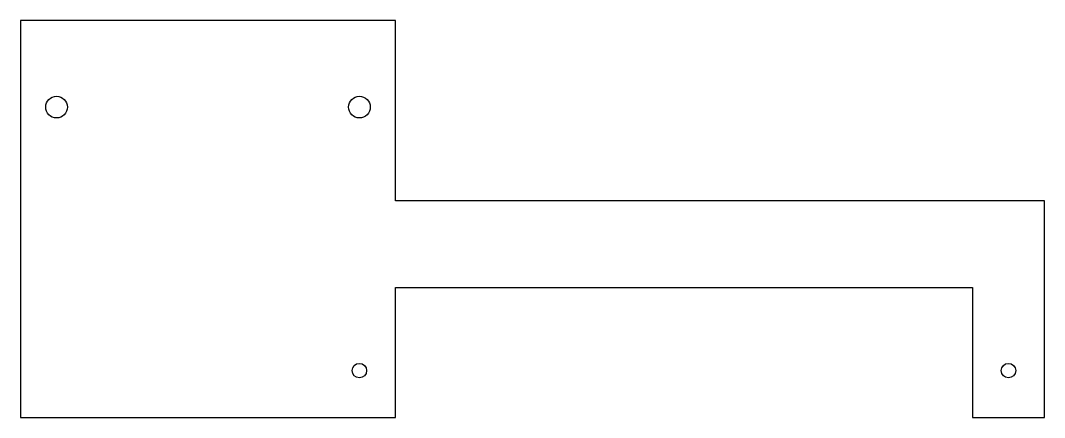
# Model space of a CAD drawing. Header units: millimetres. Extents: x 0 to 142, y 0 to 55.
import ezdxf

# ---------------------------------------------------------------- set-up
doc = ezdxf.new("R2010")
doc.units = ezdxf.units.MM

msp = doc.modelspace()

# ---------------------------------------------------------------- linework, layer by layer
at = {"color": 7, "linetype": 'Continuous', "lineweight": 25}
for p, q in [((52, 55), (0, 55)), ((0, 55), (0, 0)), ((52, 30), (52, 55)), ((142, 30), (52, 30)), ((142, 0), (142, 30)), ((52, 0), (52, 18)), ((52, 18), (132, 18)), ((132, 18), (132, 0)), ((0, 0), (52, 0)), ((132, 0), (142, 0))]:
    msp.add_line(p, q, dxfattribs=at)
for centre, radius in [((5, 43), 1.5), ((47, 43), 1.5), ((47, 6.5), 1), ((137, 6.5), 1)]:
    msp.add_circle(centre, radius, dxfattribs=at)

doc.saveas('drawing.dxf')
